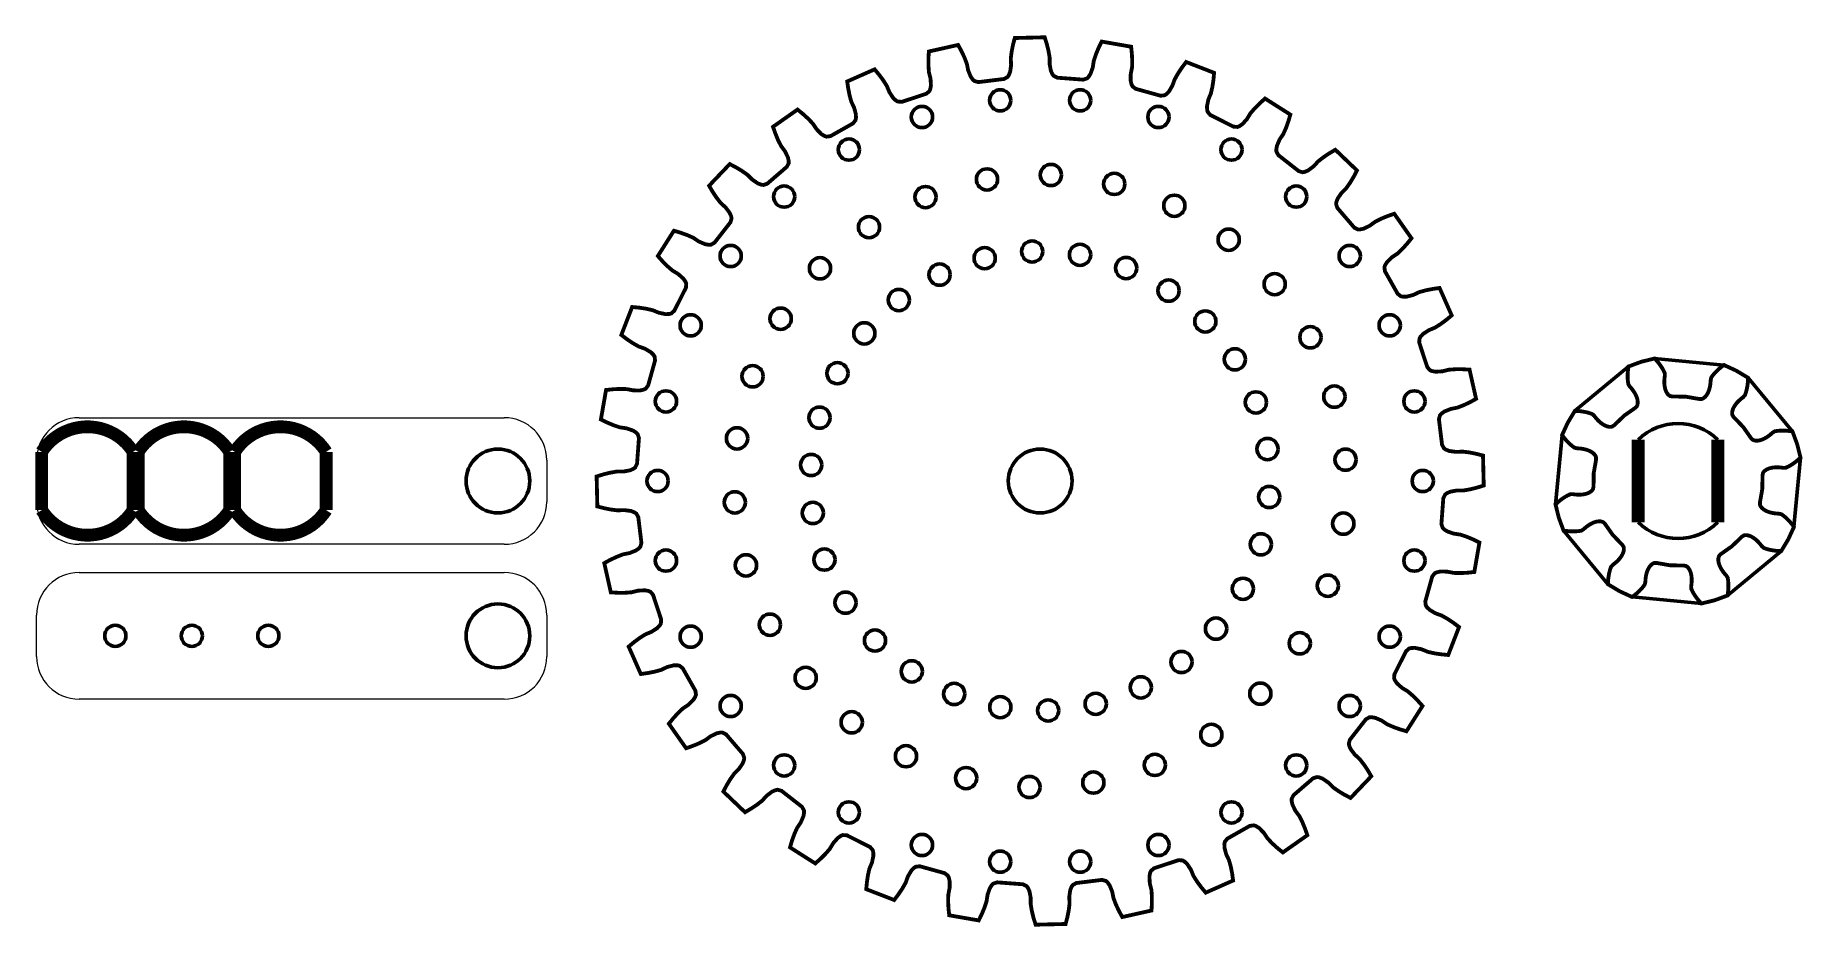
# Model space of a CAD drawing. Header units: millimetres. Extents: x -89.8 to -6.6, y 2.8 to 44.7.
import ezdxf

# ---------------------------------------------------------------- set-up
doc = ezdxf.new("R2010")
doc.units = ezdxf.units.MM
for name, pattern in [('K5LT32768', [0]), ('K5LT_BASIC', [0]), ('K5LT_THIN', [0])]:
    doc.linetypes.add(name, pattern=pattern)
doc.layers.add('a', color=7, linetype='Continuous')

# ---------------------------------------------------------------- blocks, each defined once
blk = doc.blocks.new('U0')
at = {"layer": 'a', "color": 7, "linetype": 'K5LT_THIN', "lineweight": 18}
for p, q in [((-87.709, 26.737), (-67.709, 26.737)), ((-89.709, 22.781), (-89.709, 24.737)), ((-65.709, 24.737), (-65.709, 22.781)), ((-67.709, 20.781), (-87.709, 20.781))]:
    blk.add_line(p, q, dxfattribs=at)
for centre, start, end in [((-87.709, 24.737), 90, 180), ((-67.709, 24.737), 0, 90), ((-87.709, 22.781), 180, 270), ((-67.709, 22.781), 270, 0)]:
    blk.add_arc(centre, 2, start, end, dxfattribs=at)
blk = doc.blocks.new('U1')
at = {"layer": 'a', "color": 7, "linetype": 'K5LT_THIN', "lineweight": 18}
for p, q in [((-87.709, 19.455), (-67.709, 19.455)), ((-89.709, 15.498), (-89.709, 17.455)), ((-65.709, 17.455), (-65.709, 15.498)), ((-67.709, 13.498), (-87.709, 13.498))]:
    blk.add_line(p, q, dxfattribs=at)
for centre, start, end in [((-87.709, 17.455), 90, 180), ((-67.709, 17.455), 0, 90), ((-87.709, 15.498), 180, 270), ((-67.709, 15.498), 270, 0)]:
    blk.add_arc(centre, 2, start, end, dxfattribs=at)

msp = doc.modelspace()

# ---------------------------------------------------------------- linework, layer by layer
at = {"layer": 'a', "color": 5, "linetype": 'K5LT_BASIC', "lineweight": 60, "true_color": 0x0000ff}
for p, q in [((-17.344, 27.057), (-14.821, 29.144)), ((-13.59, 29.522), (-10.331, 29.214)), ((-9.193, 28.612), (-7.106, 26.089)), ((-18.254, 22.659), (-17.946, 25.919)), ((-6.728, 24.858), (-7.036, 21.599)), ((-15.789, 18.906), (-17.876, 21.429)), ((-7.638, 20.461), (-10.161, 18.374)), ((-11.391, 17.996), (-14.651, 18.304))]:
    msp.add_line(p, q, dxfattribs=at)
at = {"layer": 'a', "color": 7, "linetype": 'K5LT32768', "const_width": 0.18}
for points in [[(-23.622, 21.738), (-23.564, 21.557), (-23.493, 21.484), (-23.347, 21.389), (-23.043, 21.284), (-22.733, 21.237), (-22.429, 21.136), (-22.129, 21.011), (-21.832, 20.867), (-22.074, 19.479), (-22.402, 19.445), (-22.727, 19.429), (-23.047, 19.437), (-23.355, 19.498), (-23.676, 19.501), (-23.846, 19.462), (-23.937, 19.417), (-24.054, 19.266), (-24.379, 18.095), (-24.357, 17.905), (-24.302, 17.82), (-24.177, 17.699), (-23.9, 17.536), (-23.605, 17.429), (-23.327, 17.271), (-23.056, 17.09), (-22.793, 16.891), (-23.301, 15.577), (-23.63, 15.607), (-23.952, 15.655), (-24.264, 15.725), (-24.554, 15.845), (-24.868, 15.911), (-25.043, 15.906), (-25.141, 15.88), (-25.285, 15.755), (-25.833, 14.669), (-25.848, 14.479), (-25.81, 14.385), (-25.711, 14.241), (-25.472, 14.027), (-25.202, 13.865), (-24.961, 13.656), (-24.731, 13.425), (-24.511, 13.179), (-25.266, 11.989), (-25.583, 12.083), (-25.889, 12.193), (-26.182, 12.322), (-26.443, 12.497), (-26.738, 12.623), (-26.91, 12.651), (-27.012, 12.645), (-27.177, 12.55), (-27.926, 11.592), (-27.978, 11.409), (-27.96, 11.309), (-27.891, 11.149), (-27.697, 10.893), (-27.465, 10.681), (-27.269, 10.428), (-27.088, 10.158), (-26.921, 9.873), (-27.894, 8.854), (-28.186, 9.007), (-28.465, 9.175), (-28.726, 9.359), (-28.948, 9.581), (-29.213, 9.762), (-29.377, 9.824), (-29.477, 9.837), (-29.658, 9.777), (-30.58, 8.983), (-30.666, 8.814), (-30.668, 8.712), (-30.631, 8.541), (-30.492, 8.252), (-30.305, 8), (-30.162, 7.714), (-30.038, 7.413), (-29.929, 7.101), (-31.082, 6.291), (-31.339, 6.499), (-31.58, 6.717), (-31.8, 6.949), (-31.975, 7.21), (-32.199, 7.44), (-32.348, 7.532), (-32.444, 7.565), (-32.633, 7.541), (-33.691, 6.942), (-33.809, 6.793), (-33.831, 6.693), (-33.828, 6.519), (-33.748, 6.208), (-33.614, 5.924), (-33.529, 5.615), (-33.466, 5.296), (-33.421, 4.969), (-34.709, 4.4), (-34.92, 4.653), (-35.114, 4.915), (-35.285, 5.185), (-35.405, 5.475), (-35.581, 5.744), (-35.708, 5.863), (-35.796, 5.914), (-35.986, 5.928), (-37.141, 5.547), (-37.286, 5.424), (-37.327, 5.331), (-37.358, 5.159), (-37.34, 4.838), (-37.264, 4.533), (-37.241, 4.214), (-37.242, 3.889), (-37.261, 3.56), (-38.636, 3.252), (-38.793, 3.542), (-38.932, 3.836), (-39.047, 4.135), (-39.109, 4.443), (-39.228, 4.741), (-39.33, 4.883), (-39.406, 4.95), (-39.59, 5), (-40.797, 4.852), (-40.964, 4.759), (-41.021, 4.676), (-41.086, 4.514), (-41.13, 4.196), (-41.115, 3.882), (-41.155, 3.564), (-41.219, 3.246), (-41.302, 2.926), (-42.711, 2.893), (-42.809, 3.208), (-42.887, 3.523), (-42.942, 3.839), (-42.942, 4.153), (-43.002, 4.468), (-43.074, 4.627), (-43.135, 4.708), (-43.306, 4.793), (-44.518, 4.884), (-44.7, 4.825), (-44.773, 4.755), (-44.867, 4.608), (-44.973, 4.305), (-45.02, 3.994), (-45.121, 3.69), (-45.246, 3.39), (-45.389, 3.093), (-46.777, 3.335), (-46.812, 3.664), (-46.828, 3.988), (-46.82, 4.308), (-46.759, 4.616), (-46.755, 4.937), (-46.795, 5.107), (-46.84, 5.198), (-46.99, 5.315), (-48.162, 5.641), (-48.351, 5.618), (-48.436, 5.563), (-48.558, 5.438), (-48.721, 5.161), (-48.827, 4.866), (-48.986, 4.588), (-49.167, 4.318), (-49.366, 4.054), (-50.68, 4.563), (-50.649, 4.891), (-50.602, 5.213), (-50.532, 5.525), (-50.411, 5.815), (-50.345, 6.13), (-50.351, 6.304), (-50.377, 6.402), (-50.502, 6.546), (-51.588, 7.094), (-51.778, 7.109), (-51.872, 7.072), (-52.016, 6.973), (-52.229, 6.733), (-52.391, 6.464), (-52.601, 6.222), (-52.831, 5.992), (-53.078, 5.773), (-54.267, 6.528), (-54.174, 6.844), (-54.064, 7.15), (-53.934, 7.443), (-53.76, 7.704), (-53.634, 7.999), (-53.605, 8.172), (-53.612, 8.273), (-53.706, 8.438), (-54.664, 9.187), (-54.848, 9.239), (-54.947, 9.221), (-55.108, 9.152), (-55.364, 8.959), (-55.575, 8.726), (-55.828, 8.53), (-56.099, 8.35), (-56.383, 8.182), (-57.403, 9.155), (-57.249, 9.447), (-57.082, 9.726), (-56.898, 9.988), (-56.676, 10.21), (-56.494, 10.475), (-56.433, 10.638), (-56.419, 10.739), (-56.48, 10.919), (-57.273, 11.841), (-57.443, 11.928), (-57.544, 11.929), (-57.715, 11.893), (-58.004, 11.753), (-58.257, 11.566), (-58.543, 11.423), (-58.844, 11.299), (-59.155, 11.191), (-59.966, 12.343), (-59.758, 12.6), (-59.539, 12.841), (-59.308, 13.061), (-59.047, 13.236), (-58.817, 13.461), (-58.725, 13.609), (-58.692, 13.705), (-58.716, 13.894), (-59.315, 14.953), (-59.464, 15.071), (-59.563, 15.092), (-59.738, 15.09), (-60.049, 15.009), (-60.333, 14.875), (-60.641, 14.79), (-60.96, 14.728), (-61.287, 14.682), (-61.857, 15.971), (-61.603, 16.182), (-61.342, 16.375), (-61.072, 16.546), (-60.781, 16.667), (-60.513, 16.842), (-60.393, 16.97), (-60.342, 17.057), (-60.329, 17.247), (-60.709, 18.403), (-60.833, 18.548), (-60.926, 18.588), (-61.098, 18.619), (-61.418, 18.601), (-61.723, 18.525), (-62.042, 18.502), (-62.368, 18.503), (-62.697, 18.522), (-63.004, 19.897), (-62.714, 20.055), (-62.42, 20.193), (-62.122, 20.309), (-61.814, 20.37), (-61.516, 20.49), (-61.374, 20.591), (-61.307, 20.667), (-61.257, 20.851), (-61.404, 22.059), (-61.497, 22.225), (-61.581, 22.283), (-61.743, 22.347), (-62.061, 22.391), (-62.375, 22.377), (-62.692, 22.416), (-63.011, 22.48), (-63.331, 22.563), (-63.364, 23.972), (-63.049, 24.07), (-62.733, 24.149), (-62.418, 24.203), (-62.104, 24.203), (-61.788, 24.263), (-61.629, 24.335), (-61.549, 24.396), (-61.464, 24.567), (-61.373, 25.78), (-61.432, 25.961), (-61.502, 26.034), (-61.649, 26.129), (-61.952, 26.234), (-62.263, 26.281), (-62.566, 26.382), (-62.866, 26.507), (-63.164, 26.651), (-62.921, 28.039), (-62.593, 28.073), (-62.268, 28.089), (-61.948, 28.081), (-61.64, 28.02), (-61.319, 28.017), (-61.149, 28.056), (-61.058, 28.101), (-60.942, 28.251), (-60.616, 29.423), (-60.638, 29.612), (-60.693, 29.698), (-60.818, 29.819), (-61.095, 29.982), (-61.391, 30.088), (-61.669, 30.247), (-61.939, 30.428), (-62.202, 30.627), (-61.694, 31.941), (-61.365, 31.911), (-61.044, 31.863), (-60.731, 31.793), (-60.441, 31.673), (-60.127, 31.607), (-59.952, 31.612), (-59.855, 31.638), (-59.711, 31.763), (-59.163, 32.849), (-59.148, 33.039), (-59.185, 33.133), (-59.284, 33.277), (-59.524, 33.491), (-59.793, 33.653), (-60.035, 33.862), (-60.264, 34.092), (-60.484, 34.339), (-59.729, 35.529), (-59.412, 35.435), (-59.106, 35.325), (-58.814, 35.196), (-58.553, 35.021), (-58.257, 34.895), (-58.085, 34.867), (-57.984, 34.873), (-57.818, 34.968), (-57.069, 35.926), (-57.017, 36.109), (-57.035, 36.209), (-57.105, 36.369), (-57.298, 36.625), (-57.53, 36.837), (-57.727, 37.089), (-57.907, 37.36), (-58.074, 37.645), (-57.102, 38.664), (-56.81, 38.51), (-56.531, 38.343), (-56.269, 38.159), (-56.047, 37.937), (-55.782, 37.756), (-55.619, 37.694), (-55.518, 37.681), (-55.337, 37.741), (-54.416, 38.535), (-54.329, 38.704), (-54.327, 38.806), (-54.364, 38.976), (-54.504, 39.266), (-54.69, 39.518), (-54.834, 39.804), (-54.957, 40.105), (-55.066, 40.417), (-53.913, 41.227), (-53.657, 41.019), (-53.416, 40.801), (-53.195, 40.569), (-53.021, 40.308), (-52.796, 40.078), (-52.648, 39.986), (-52.552, 39.953), (-52.363, 39.977), (-51.304, 40.576), (-51.186, 40.725), (-51.165, 40.824), (-51.167, 40.999), (-51.248, 41.31), (-51.382, 41.594), (-51.466, 41.903), (-51.529, 42.222), (-51.575, 42.549), (-50.286, 43.118), (-50.075, 42.864), (-49.881, 42.603), (-49.71, 42.333), (-49.59, 42.043), (-49.414, 41.774), (-49.287, 41.654), (-49.199, 41.604), (-49.009, 41.59), (-47.854, 41.971), (-47.709, 42.094), (-47.669, 42.187), (-47.637, 42.359), (-47.656, 42.68), (-47.731, 42.985), (-47.754, 43.304), (-47.754, 43.629), (-47.735, 43.958), (-46.36, 44.266), (-46.202, 43.976), (-46.063, 43.682), (-45.948, 43.383), (-45.887, 43.075), (-45.767, 42.777), (-45.665, 42.635), (-45.589, 42.568), (-45.405, 42.518), (-44.198, 42.666), (-44.032, 42.759), (-43.974, 42.842), (-43.91, 43.004), (-43.865, 43.322), (-43.88, 43.636), (-43.84, 43.954), (-43.776, 44.272), (-43.693, 44.592), (-42.285, 44.625), (-42.187, 44.31), (-42.108, 43.994), (-42.053, 43.679), (-42.053, 43.365), (-41.994, 43.05), (-41.922, 42.89), (-41.86, 42.81), (-41.69, 42.725), (-40.477, 42.634), (-40.296, 42.693), (-40.223, 42.763), (-40.128, 42.91), (-40.022, 43.213), (-39.976, 43.524), (-39.875, 43.827), (-39.75, 44.128), (-39.606, 44.425), (-38.218, 44.183), (-38.184, 43.854), (-38.168, 43.53), (-38.175, 43.21), (-38.237, 42.902), (-38.24, 42.581), (-38.201, 42.41), (-38.156, 42.32), (-38.005, 42.203), (-36.833, 41.877), (-36.644, 41.9), (-36.559, 41.954), (-36.437, 42.08), (-36.275, 42.357), (-36.168, 42.652), (-36.01, 42.93), (-35.829, 43.2), (-35.63, 43.464), (-34.316, 42.955), (-34.346, 42.627), (-34.394, 42.305), (-34.464, 41.993), (-34.584, 41.703), (-34.65, 41.388), (-34.644, 41.214), (-34.618, 41.116), (-34.493, 40.972), (-33.408, 40.424), (-33.218, 40.409), (-33.123, 40.446), (-32.98, 40.545), (-32.766, 40.785), (-32.604, 41.054), (-32.394, 41.296), (-32.164, 41.526), (-31.918, 41.745), (-30.728, 40.99), (-30.822, 40.674), (-30.931, 40.368), (-31.061, 40.075), (-31.236, 39.814), (-31.361, 39.519), (-31.39, 39.346), (-31.384, 39.245), (-31.289, 39.08), (-30.331, 38.33), (-30.148, 38.279), (-30.048, 38.297), (-29.888, 38.366), (-29.631, 38.559), (-29.42, 38.792), (-29.167, 38.988), (-28.897, 39.168), (-28.612, 39.336), (-27.593, 38.363), (-27.746, 38.071), (-27.913, 37.792), (-28.098, 37.53), (-28.32, 37.308), (-28.501, 37.043), (-28.563, 36.88), (-28.576, 36.779), (-28.515, 36.599), (-27.722, 35.677), (-27.552, 35.59), (-27.451, 35.589), (-27.28, 35.625), (-26.991, 35.765), (-26.738, 35.952), (-26.452, 36.095), (-26.152, 36.219), (-25.84, 36.327), (-25.03, 35.175), (-25.238, 34.918), (-25.456, 34.677), (-25.688, 34.456), (-25.949, 34.282), (-26.178, 34.057), (-26.271, 33.909), (-26.303, 33.813), (-26.279, 33.624), (-25.681, 32.565), (-25.531, 32.447), (-25.432, 32.426), (-25.258, 32.428), (-24.947, 32.509), (-24.663, 32.643), (-24.354, 32.727), (-24.035, 32.79), (-23.708, 32.836), (-23.138, 31.547), (-23.392, 31.336), (-23.653, 31.143), (-23.924, 30.971), (-24.214, 30.851), (-24.483, 30.676), (-24.602, 30.548), (-24.653, 30.461), (-24.666, 30.27), (-24.286, 29.115), (-24.162, 28.97), (-24.069, 28.93), (-23.898, 28.898), (-23.577, 28.917), (-23.272, 28.993), (-22.953, 29.015), (-22.628, 29.015), (-22.298, 28.996), (-21.991, 27.621), (-22.281, 27.463), (-22.575, 27.324), (-22.873, 27.209), (-23.182, 27.148), (-23.479, 27.028), (-23.621, 26.927), (-23.688, 26.85), (-23.739, 26.667), (-23.591, 25.459), (-23.498, 25.293), (-23.415, 25.235), (-23.252, 25.171), (-22.934, 25.127), (-22.621, 25.141), (-22.303, 25.101), (-21.984, 25.038), (-21.665, 24.955), (-21.631, 23.546), (-21.947, 23.448), (-22.262, 23.369), (-22.577, 23.314), (-22.892, 23.314), (-23.207, 23.255), (-23.366, 23.183), (-23.447, 23.122), (-23.532, 22.951)], [(-15.925, 21.741), (-16.006, 21.82), (-16.054, 21.842), (-16.096, 21.854), (-16.135, 21.861), (-16.172, 21.863), (-16.207, 21.863), (-16.274, 21.857), (-16.338, 21.845), (-16.4, 21.828), (-16.517, 21.782), (-16.628, 21.723), (-16.734, 21.654), (-16.836, 21.576), (-16.933, 21.49), (-17.04, 21.423), (-17.17, 21.402), (-17.305, 21.391), (-17.443, 21.389), (-17.585, 21.394), (-17.729, 21.408), (-17.876, 21.429), (-18.099, 22.034), (-18.254, 22.659), (-18.145, 22.759), (-18.033, 22.851), (-17.919, 22.936), (-17.803, 23.011), (-17.686, 23.078), (-17.566, 23.134), (-17.44, 23.139), (-17.311, 23.122), (-17.184, 23.115), (-17.057, 23.117), (-16.932, 23.131), (-16.809, 23.159), (-16.749, 23.179), (-16.689, 23.205), (-16.63, 23.238), (-16.601, 23.258), (-16.572, 23.281), (-16.543, 23.308), (-16.515, 23.341), (-16.488, 23.386), (-16.465, 23.497), (-16.456, 24.134), (-16.346, 24.761), (-16.347, 24.874), (-16.366, 24.923), (-16.387, 24.961), (-16.41, 24.993), (-16.434, 25.021), (-16.459, 25.046), (-16.511, 25.09), (-16.565, 25.126), (-16.62, 25.157), (-16.736, 25.208), (-16.856, 25.245), (-16.98, 25.271), (-17.107, 25.288), (-17.236, 25.295), (-17.359, 25.324), (-17.466, 25.401), (-17.569, 25.489), (-17.669, 25.585), (-17.765, 25.689), (-17.857, 25.8), (-17.946, 25.919), (-17.676, 26.504), (-17.344, 27.057), (-17.196, 27.05), (-17.052, 27.036), (-16.911, 27.015), (-16.776, 26.987), (-16.646, 26.951), (-16.521, 26.906), (-16.429, 26.82), (-16.35, 26.717), (-16.265, 26.622), (-16.174, 26.534), (-16.075, 26.456), (-15.969, 26.388), (-15.911, 26.36), (-15.851, 26.336), (-15.786, 26.317), (-15.751, 26.311), (-15.715, 26.306), (-15.675, 26.305), (-15.632, 26.309), (-15.581, 26.322), (-15.486, 26.384), (-15.03, 26.828), (-14.509, 27.193), (-14.429, 27.274), (-14.407, 27.322), (-14.396, 27.364), (-14.389, 27.403), (-14.386, 27.44), (-14.386, 27.475), (-14.393, 27.542), (-14.405, 27.606), (-14.422, 27.668), (-14.468, 27.785), (-14.527, 27.896), (-14.596, 28.002), (-14.674, 28.104), (-14.76, 28.201), (-14.827, 28.308), (-14.848, 28.438), (-14.859, 28.573), (-14.861, 28.711), (-14.856, 28.853), (-14.842, 28.997), (-14.821, 29.144), (-14.216, 29.367), (-13.59, 29.522), (-13.491, 29.413), (-13.398, 29.301), (-13.314, 29.187), (-13.238, 29.071), (-13.172, 28.954), (-13.116, 28.834), (-13.111, 28.708), (-13.128, 28.579), (-13.135, 28.452), (-13.133, 28.325), (-13.119, 28.2), (-13.091, 28.077), (-13.07, 28.017), (-13.045, 27.957), (-13.012, 27.898), (-12.992, 27.869), (-12.969, 27.84), (-12.942, 27.811), (-12.908, 27.783), (-12.864, 27.756), (-12.752, 27.733), (-12.116, 27.724), (-11.489, 27.614), (-11.376, 27.616), (-11.327, 27.634), (-11.289, 27.655), (-11.257, 27.678), (-11.229, 27.702), (-11.204, 27.727), (-11.16, 27.779), (-11.124, 27.833), (-11.092, 27.889), (-11.042, 28.004), (-11.005, 28.124), (-10.979, 28.248), (-10.962, 28.375), (-10.954, 28.504), (-10.926, 28.627), (-10.849, 28.734), (-10.761, 28.837), (-10.665, 28.937), (-10.561, 29.033), (-10.449, 29.125), (-10.331, 29.214), (-9.745, 28.944), (-9.193, 28.612), (-9.2, 28.464), (-9.214, 28.32), (-9.235, 28.18), (-9.263, 28.044), (-9.299, 27.914), (-9.344, 27.79), (-9.43, 27.697), (-9.533, 27.618), (-9.628, 27.533), (-9.716, 27.442), (-9.794, 27.343), (-9.861, 27.237), (-9.89, 27.18), (-9.914, 27.119), (-9.933, 27.054), (-9.939, 27.019), (-9.943, 26.983), (-9.944, 26.943), (-9.941, 26.9), (-9.928, 26.849), (-9.865, 26.754), (-9.422, 26.298), (-9.057, 25.777), (-8.975, 25.698), (-8.928, 25.676), (-8.886, 25.664), (-8.847, 25.657), (-8.81, 25.655), (-8.775, 25.654), (-8.708, 25.661), (-8.644, 25.673), (-8.582, 25.69), (-8.465, 25.736), (-8.353, 25.795), (-8.247, 25.864), (-8.146, 25.942), (-8.049, 26.028), (-7.942, 26.095), (-7.812, 26.116), (-7.677, 26.127), (-7.538, 26.129), (-7.397, 26.124), (-7.253, 26.11), (-7.106, 26.089), (-6.883, 25.484), (-6.728, 24.858), (-6.837, 24.759), (-6.949, 24.666), (-7.063, 24.582), (-7.178, 24.506), (-7.296, 24.44), (-7.416, 24.384), (-7.542, 24.379), (-7.67, 24.396), (-7.798, 24.403), (-7.925, 24.401), (-8.049, 24.387), (-8.172, 24.359), (-8.233, 24.338), (-8.293, 24.313), (-8.352, 24.28), (-8.381, 24.26), (-8.41, 24.237), (-8.439, 24.21), (-8.467, 24.177), (-8.494, 24.132), (-8.516, 24.02), (-8.525, 23.384), (-8.636, 22.757), (-8.634, 22.644), (-8.616, 22.595), (-8.595, 22.557), (-8.572, 22.525), (-8.548, 22.497), (-8.523, 22.472), (-8.471, 22.428), (-8.417, 22.392), (-8.361, 22.36), (-8.246, 22.31), (-8.126, 22.273), (-8.002, 22.247), (-7.875, 22.23), (-7.745, 22.223), (-7.623, 22.194), (-7.516, 22.117), (-7.413, 22.029), (-7.313, 21.933), (-7.217, 21.829), (-7.124, 21.718), (-7.036, 21.599), (-7.306, 21.013), (-7.638, 20.461), (-7.786, 20.468), (-7.93, 20.482), (-8.07, 20.503), (-8.206, 20.531), (-8.336, 20.567), (-8.46, 20.612), (-8.553, 20.698), (-8.632, 20.801), (-8.717, 20.896), (-8.808, 20.984), (-8.906, 21.062), (-9.013, 21.13), (-9.07, 21.158), (-9.131, 21.182), (-9.196, 21.201), (-9.231, 21.207), (-9.267, 21.211), (-9.307, 21.212), (-9.35, 21.209), (-9.401, 21.196), (-9.496, 21.133), (-9.952, 20.69), (-10.473, 20.325), (-10.552, 20.244), (-10.574, 20.196), (-10.586, 20.154), (-10.593, 20.115), (-10.595, 20.078), (-10.595, 20.043), (-10.589, 19.976), (-10.577, 19.912), (-10.56, 19.85), (-10.514, 19.733), (-10.455, 19.621), (-10.386, 19.515), (-10.308, 19.414), (-10.222, 19.317), (-10.155, 19.21), (-10.134, 19.08), (-10.123, 18.945), (-10.121, 18.806), (-10.126, 18.665), (-10.14, 18.521), (-10.161, 18.374), (-10.766, 18.151), (-11.391, 17.996), (-11.491, 18.105), (-11.583, 18.217), (-11.668, 18.331), (-11.743, 18.446), (-11.81, 18.564), (-11.866, 18.684), (-11.871, 18.81), (-11.854, 18.938), (-11.846, 19.066), (-11.849, 19.193), (-11.863, 19.318), (-11.891, 19.44), (-11.911, 19.501), (-11.937, 19.561), (-11.97, 19.62), (-11.99, 19.649), (-12.013, 19.678), (-12.04, 19.707), (-12.073, 19.735), (-12.118, 19.762), (-12.229, 19.784), (-12.866, 19.794), (-13.493, 19.904), (-13.606, 19.902), (-13.655, 19.884), (-13.693, 19.863), (-13.725, 19.84), (-13.753, 19.816), (-13.778, 19.791), (-13.821, 19.739), (-13.858, 19.685), (-13.889, 19.629), (-13.94, 19.514), (-13.977, 19.394), (-14.003, 19.27), (-14.02, 19.143), (-14.027, 19.013), (-14.056, 18.891), (-14.133, 18.784), (-14.221, 18.681), (-14.317, 18.581), (-14.421, 18.485), (-14.532, 18.392), (-14.651, 18.304), (-15.236, 18.574), (-15.789, 18.906), (-15.782, 19.054), (-15.768, 19.198), (-15.747, 19.338), (-15.719, 19.474), (-15.683, 19.604), (-15.638, 19.728), (-15.552, 19.821), (-15.449, 19.9), (-15.353, 19.985), (-15.266, 20.076), (-15.188, 20.174), (-15.12, 20.281), (-15.092, 20.338), (-15.068, 20.399), (-15.049, 20.464), (-15.043, 20.499), (-15.038, 20.535), (-15.037, 20.575), (-15.041, 20.618), (-15.054, 20.669), (-15.116, 20.764), (-15.56, 21.22)]]:
    msp.add_lwpolyline(points, close=True, dxfattribs=at)
at = {"layer": 'a', "color": 5, "linetype": 'K5LT_BASIC', "true_color": 0x0000ff, "const_width": 0.6}
for points in [[(-89.47, 25.13, -0.548311), (-85.17, 25.13), (-85.17, 22.388, -0.548311), (-89.47, 22.388)], [(-84.93, 25.13, -0.548311), (-80.63, 25.13), (-80.63, 22.388, -0.548311), (-84.93, 22.388)], [(-76.089, 25.13, 0.548311), (-80.389, 25.13), (-80.389, 22.388, 0.548311), (-76.089, 22.388)]]:
    msp.add_lwpolyline(points, format="xyb", close=True, dxfattribs=at)
for points in [[(-14.366, 25.702), (-14.366, 21.816)], [(-10.616, 21.816), (-10.616, 25.702)]]:
    msp.add_lwpolyline(points, dxfattribs=at)
at = {"layer": 'a', "color": 5, "linetype": 'K5LT_BASIC', "lineweight": 60, "true_color": 0x0000ff}
for centre, radius in [((-44.379, 41.66), 0.5), ((-40.616, 41.66), 0.5), ((-48.06, 40.878), 0.5), ((-36.935, 40.878), 0.5), ((-51.498, 39.347), 0.5), ((-33.498, 39.347), 0.5), ((-44.998, 37.94), 0.5), ((-41.995, 38.15), 0.5), ((-54.542, 37.136), 0.5), ((-47.892, 37.11), 0.5), ((-39.014, 37.731), 0.5), ((-30.453, 37.136), 0.5), ((-36.185, 36.702), 0.5), ((-50.55, 35.697), 0.5), ((-42.875, 34.552), 0.5), ((-33.632, 35.106), 0.5), ((-57.06, 34.339), 0.5), ((-52.856, 33.762), 0.5), ((-45.11, 34.238), 0.5), ((-40.622, 34.395), 0.5), ((-38.452, 33.773), 0.5), ((-27.935, 34.339), 0.5), ((-47.232, 33.466), 0.5), ((-31.467, 33.015), 0.5), ((-49.147, 32.269), 0.5), ((-36.458, 32.713), 0.5), ((-54.71, 31.39), 0.5), ((-34.729, 31.261), 0.5), ((-58.942, 31.08), 0.5), ((-50.771, 30.701), 0.5), ((-29.783, 30.519), 0.5), ((-26.054, 31.08), 0.5), ((-33.339, 29.482), 0.5), ((-56.029, 28.684), 0.5), ((-52.034, 28.829), 0.5), ((-60.104, 27.501), 0.5), ((-32.349, 27.453), 0.5), ((-28.656, 27.728), 0.5), ((-24.891, 27.501), 0.5), ((-52.879, 26.736), 0.5), ((-56.758, 25.763), 0.5), ((-68.008, 23.759), 1.5), ((-53.271, 24.512), 0.5), ((-42.498, 23.759), 1.5), ((-31.803, 25.262), 0.5), ((-28.133, 24.763), 0.5), ((-60.498, 23.759), 0.5), ((-24.498, 23.759), 0.5), ((-31.724, 23.006), 0.5), ((-56.863, 22.754), 0.5), ((-53.193, 22.256), 0.5), ((-28.238, 21.755), 0.5), ((-32.116, 20.782), 0.5), ((-60.104, 20.017), 0.5), ((-56.34, 19.79), 0.5), ((-52.646, 20.065), 0.5), ((-24.891, 20.017), 0.5), ((-32.962, 18.689), 0.5), ((-28.966, 18.834), 0.5), ((-51.657, 18.036), 0.5), ((-68.008, 16.477), 1.5), ((-55.212, 16.999), 0.5), ((-86.008, 16.477), 0.5), ((-82.408, 16.477), 0.5), ((-78.808, 16.477), 0.5), ((-58.942, 16.438), 0.5), ((-50.267, 16.257), 0.5), ((-34.224, 16.817), 0.5), ((-26.054, 16.438), 0.5), ((-30.286, 16.128), 0.5), ((-53.529, 14.503), 0.5), ((-48.537, 14.805), 0.5), ((-35.849, 15.248), 0.5), ((-46.543, 13.745), 0.5), ((-37.763, 14.052), 0.5), ((-32.139, 13.756), 0.5), ((-57.06, 13.179), 0.5), ((-44.373, 13.123), 0.5), ((-42.121, 12.966), 0.5), ((-39.885, 13.28), 0.5), ((-27.935, 13.179), 0.5), ((-51.363, 12.412), 0.5), ((-34.445, 11.821), 0.5), ((-54.542, 10.382), 0.5), ((-48.81, 10.816), 0.5), ((-37.103, 10.408), 0.5), ((-30.453, 10.382), 0.5), ((-45.981, 9.787), 0.5), ((-39.997, 9.578), 0.5), ((-43, 9.368), 0.5), ((-51.498, 8.171), 0.5), ((-33.498, 8.171), 0.5), ((-48.06, 6.64), 0.5), ((-36.935, 6.64), 0.5), ((-44.379, 5.858), 0.5), ((-40.616, 5.858), 0.5)]:
    msp.add_circle(centre, radius, dxfattribs=at)
for start, end in [(46.01704, 133.98296), (226.01704, 313.98296)]:
    msp.add_arc((-12.491, 23.759), 2.7, start, end, dxfattribs=at)

# ---------------------------------------------------------------- block references
at = {"layer": 'a'}
for name in ['U0', 'U1']:
    msp.add_blockref(name, (0, 0), dxfattribs=at)

doc.saveas('drawing.dxf')
